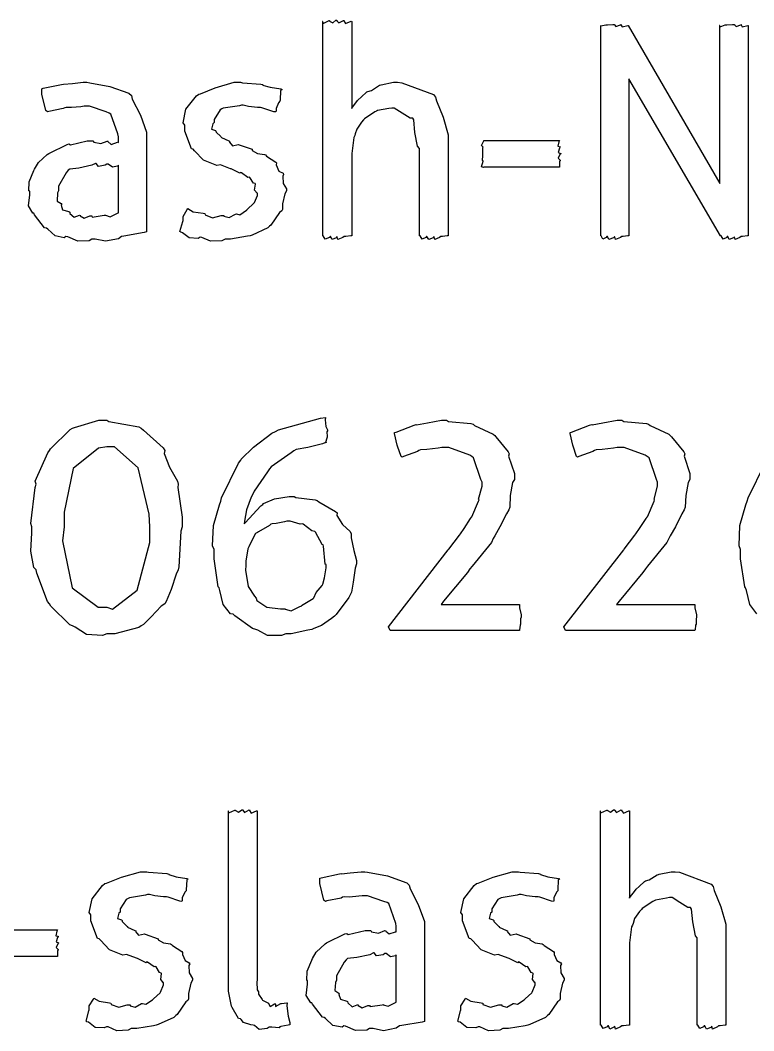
# Model space of a CAD drawing. Extents: x 1.97 to 9.39, y 0.66 to 7.28.
# Drawn here: x 6.223 to 6.641, y 0.923 to 1.499 of the extents above; entities that cross this region are included whole.
import ezdxf

# ---------------------------------------------------------------- set-up
doc = ezdxf.new("R2010")
doc.units = 0
doc.layers.get('0').update_dxf_attribs({"linetype": 'CONTINUOUS'})

msp = doc.modelspace()

# ---------------------------------------------------------------- linework, layer by layer
at = {"color": 0}
for points in [[(6.39589, 1.49858), (6.39572, 1.49849), (6.39606, 1.49744), (6.39942, 1.49903), (6.39979, 1.49903), (6.39979, 1.49869), (6.40158, 1.49778), (6.40332, 1.49924), (6.40392, 1.49924), (6.40381, 1.49897), (6.40494, 1.49772), (6.40767, 1.49908), (6.40804, 1.49903), (6.40788, 1.49881), (6.40886, 1.49735), (6.41206, 1.49864), (6.41238, 1.49858), (6.41238, 1.44889), (6.41243, 1.44906), (6.41569, 1.45344), (6.41607, 1.45389), (6.41607, 1.45389), (6.41781, 1.4554), (6.42096, 1.45833), (6.4215, 1.45865), (6.4215, 1.45865), (6.42356, 1.45921), (6.42817, 1.46213), (6.42887, 1.46235), (6.42919, 1.4624), (6.43608, 1.46386), (6.43842, 1.46386), (6.44086, 1.46354), (6.45893, 1.45682), (6.46012, 1.4554), (6.46061, 1.45324), (6.46446, 1.4439), (6.46729, 1.43397), (6.46729, 1.43067), (6.46729, 1.37641), (6.46685, 1.37636), (6.46408, 1.37598), (6.46317, 1.37598), (6.46246, 1.37538), (6.45969, 1.37419), (6.45936, 1.37576), (6.45925, 1.37576), (6.45871, 1.37516), (6.45628, 1.37419), (6.45524, 1.37598), (6.45492, 1.37598), (6.45458, 1.37543), (6.45247, 1.37446), (6.45128, 1.37636), (6.45101, 1.37641), (6.45101, 1.42611), (6.44993, 1.4274), (6.4484, 1.43528), (6.44775, 1.44254), (6.4471, 1.44347), (6.44569, 1.44347), (6.44103, 1.44629), (6.43664, 1.44911), (6.43517, 1.44911), (6.43349, 1.44883), (6.42714, 1.44769), (6.42649, 1.44737), (6.42562, 1.447), (6.41965, 1.44299), (6.41911, 1.44239), (6.41803, 1.44119), (6.41521, 1.43722), (6.41439, 1.4344), (6.41411, 1.43349), (6.41351, 1.43246), (6.41238, 1.42333), (6.41238, 1.42025), (6.41238, 1.37641), (6.41189, 1.37636), (6.40896, 1.37598), (6.40804, 1.37598), (6.40728, 1.37538), (6.40446, 1.37419), (6.40403, 1.37576), (6.40392, 1.37576), (6.40343, 1.37522), (6.40121, 1.37419), (6.40033, 1.37598), (6.40001, 1.37598), (6.39963, 1.37543), (6.39729, 1.37446), (6.39615, 1.37636), (6.39589, 1.37641), (6.39589, 1.49858)], [(6.55436, 1.49621), (6.55442, 1.49604), (6.55713, 1.49664), (6.55806, 1.49664), (6.55806, 1.49664), (6.56114, 1.49685), (6.56218, 1.49685), (6.56207, 1.49669), (6.56288, 1.49561), (6.56554, 1.49669), (6.56586, 1.49664), (6.56575, 1.49658), (6.5664, 1.49539), (6.56967, 1.49631), (6.56999, 1.49621), (6.62207, 1.40614), (6.62207, 1.49621), (6.62201, 1.49621), (6.6224, 1.49544), (6.62522, 1.49664), (6.62619, 1.49664), (6.62619, 1.49658), (6.62944, 1.49685), (6.63053, 1.49685), (6.63043, 1.49669), (6.63151, 1.49561), (6.63411, 1.49669), (6.63444, 1.49664), (6.63433, 1.49653), (6.63493, 1.49539), (6.63803, 1.49631), (6.63835, 1.49621), (6.63835, 1.37641), (6.63786, 1.37636), (6.6351, 1.37598), (6.63422, 1.37598), (6.63351, 1.37538), (6.63086, 1.37419), (6.63058, 1.37576), (6.63053, 1.37576), (6.62999, 1.37522), (6.62756, 1.37419), (6.62668, 1.37598), (6.62642, 1.37598), (6.62608, 1.37543), (6.62397, 1.37446), (6.62283, 1.37636), (6.6225, 1.37641), (6.57021, 1.46582), (6.57021, 1.37641), (6.56967, 1.37636), (6.56711, 1.37598), (6.56629, 1.37598), (6.56554, 1.37538), (6.56267, 1.37419), (6.56228, 1.37576), (6.56218, 1.37576), (6.56158, 1.37516), (6.55886, 1.37419), (6.55811, 1.37598), (6.55783, 1.37598), (6.55746, 1.37543), (6.55539, 1.37446), (6.55458, 1.37636), (6.55436, 1.37641), (6.55436, 1.49621)], [(6.2794, 1.43283), (6.27914, 1.4344), (6.27507, 1.44569), (6.27419, 1.44629), (6.27235, 1.44694), (6.26297, 1.45019), (6.25987, 1.45019), (6.25808, 1.44987), (6.25271, 1.44943), (6.24968, 1.44949), (6.24881, 1.44933), (6.24794, 1.44889), (6.23981, 1.44721), (6.23904, 1.44694), (6.23812, 1.44775), (6.23579, 1.45708), (6.23579, 1.46018), (6.2366, 1.46044), (6.24701, 1.46268), (6.24815, 1.46278), (6.24815, 1.46272), (6.25319, 1.46322), (6.25933, 1.46386), (6.26139, 1.46386), (6.26307, 1.46354), (6.27447, 1.46149), (6.28532, 1.45757), (6.28678, 1.45628), (6.28733, 1.45415), (6.29194, 1.44515), (6.29546, 1.43544), (6.29546, 1.43218), (6.29546, 1.37858), (6.29406, 1.3782), (6.28256, 1.37619), (6.28114, 1.37598), (6.2794, 1.37468), (6.27214, 1.37321), (6.26617, 1.37446), (6.26421, 1.37446), (6.26269, 1.37348), (6.25624, 1.37337), (6.25054, 1.37576), (6.24946, 1.37598), (6.24849, 1.37527), (6.24328, 1.37625), (6.23915, 1.38021), (6.23839, 1.38075), (6.23731, 1.38097), (6.23167, 1.38835), (6.23122, 1.38921), (6.23063, 1.38917), (6.22808, 1.39339), (6.22885, 1.39974), (6.22885, 1.40181), (6.22835, 1.40196), (6.22851, 1.40713), (6.23118, 1.41351), (6.23167, 1.41439), (6.23167, 1.41439), (6.23378, 1.41808), (6.23882, 1.42275), (6.23969, 1.42329), (6.24007, 1.4235), (6.25011, 1.42844), (6.25119, 1.42871), (6.25206, 1.42811), (6.26167, 1.43044), (6.26486, 1.43044), (6.26535, 1.42969), (6.26932, 1.42887), (6.27294, 1.43028), (6.27354, 1.43024), (6.27344, 1.43001), (6.27533, 1.42844), (6.27897, 1.42969), (6.2794, 1.42958), (6.2794, 1.43283)], [(6.3189, 1.39182), (6.3189, 1.39182), (6.322, 1.39008), (6.32775, 1.38921), (6.32867, 1.389), (6.32878, 1.38824), (6.33306, 1.38661), (6.33789, 1.38791), (6.33951, 1.38791), (6.33957, 1.38748), (6.3425, 1.38672), (6.34608, 1.38867), (6.34668, 1.38878), (6.34668, 1.38878), (6.34853, 1.38829), (6.35232, 1.39094), (6.35275, 1.39117), (6.35281, 1.39139), (6.35661, 1.39492), (6.35688, 1.39529), (6.35688, 1.39529), (6.35861, 1.39936), (6.35861, 1.40072), (6.3584, 1.40067), (6.35699, 1.4024), (6.35753, 1.40582), (6.35732, 1.40614), (6.35639, 1.40636), (6.35439, 1.40961), (6.35406, 1.40983), (6.35325, 1.40961), (6.3495, 1.41228), (6.34907, 1.41243), (6.34864, 1.412), (6.34375, 1.41444), (6.34321, 1.41461), (6.33757, 1.41678), (6.3355, 1.41639), (6.32785, 1.41937), (6.32269, 1.42486), (6.32194, 1.42567), (6.32101, 1.42589), (6.31717, 1.43599), (6.31717, 1.43935), (6.31629, 1.44065), (6.31787, 1.44851), (6.32383, 1.45606), (6.32519, 1.45714), (6.32617, 1.45736), (6.33458, 1.46078), (6.34543, 1.46386), (6.34907, 1.46386), (6.35004, 1.46354), (6.36057, 1.46278), (6.36165, 1.46257), (6.3616, 1.46229), (6.36589, 1.46099), (6.3719, 1.46007), (6.37272, 1.45975), (6.37181, 1.45921), (6.37153, 1.45361), (6.37142, 1.45301), (6.37071, 1.45215), (6.36925, 1.449), (6.36925, 1.44737), (6.36903, 1.44694), (6.36789, 1.4471), (6.36122, 1.44933), (6.36035, 1.44954), (6.35867, 1.44949), (6.35362, 1.45008), (6.35053, 1.45085), (6.3495, 1.45085), (6.34836, 1.45047), (6.33919, 1.44906), (6.33843, 1.44868), (6.33735, 1.44808), (6.33388, 1.44271), (6.33388, 1.44086), (6.33322, 1.44021), (6.33247, 1.43718), (6.33475, 1.43642), (6.33496, 1.43608), (6.33512, 1.43544), (6.33768, 1.43289), (6.338, 1.43261), (6.33806, 1.43235), (6.34233, 1.43044), (6.34278, 1.43024), (6.34267, 1.42974), (6.3444, 1.42768), (6.34771, 1.42844), (6.34819, 1.42828), (6.35558, 1.42567), (6.35563, 1.42503), (6.35861, 1.42329), (6.36257, 1.42275), (6.36317, 1.42242), (6.36372, 1.42176), (6.36903, 1.41835), (6.36947, 1.41786), (6.36936, 1.41678), (6.37088, 1.41325), (6.37332, 1.412), (6.37358, 1.41135), (6.37304, 1.41037), (6.37332, 1.40619), (6.37511, 1.4031), (6.37511, 1.40201), (6.37418, 1.40033), (6.37283, 1.39453), (6.37289, 1.39139), (6.3725, 1.39051), (6.37125, 1.38971), (6.36632, 1.38249), (6.36556, 1.38184), (6.36453, 1.38081), (6.35558, 1.37674), (6.35449, 1.37641), (6.35292, 1.37608), (6.34332, 1.37446), (6.34017, 1.37446), (6.33843, 1.37353), (6.33192, 1.37326), (6.32704, 1.37538), (6.32607, 1.37554), (6.32487, 1.37484), (6.31972, 1.37516), (6.31586, 1.37809), (6.315, 1.37836), (6.31446, 1.37874), (6.31608, 1.38455), (6.31629, 1.38509), (6.31629, 1.38509), (6.31629, 1.38742), (6.31863, 1.39128), (6.3189, 1.39182)], [(6.53082, 1.43067), (6.53039, 1.42996), (6.52989, 1.4274), (6.53125, 1.42708), (6.53125, 1.42697), (6.53076, 1.42637), (6.53006, 1.42383), (6.53147, 1.42329), (6.53147, 1.42307), (6.53093, 1.42269), (6.53006, 1.42063), (6.53125, 1.41954), (6.53125, 1.41917), (6.53076, 1.41894), (6.53087, 1.41575), (6.53082, 1.41547), (6.48763, 1.41547), (6.48747, 1.41536), (6.48633, 1.41575), (6.48719, 1.41883), (6.48719, 1.41917), (6.48682, 1.41932), (6.48699, 1.42215), (6.48699, 1.42307), (6.48699, 1.42307), (6.48714, 1.42665), (6.48719, 1.42697), (6.48714, 1.42697), (6.48639, 1.4279), (6.48757, 1.43044), (6.48763, 1.43067), (6.53082, 1.43067)], [(6.2794, 1.41656), (6.27897, 1.41601), (6.27604, 1.41542), (6.27354, 1.41721), (6.27289, 1.41721), (6.27192, 1.41656), (6.26807, 1.4159), (6.26676, 1.41764), (6.26639, 1.41764), (6.26432, 1.41656), (6.25683, 1.41499), (6.25163, 1.41439), (6.25076, 1.41374), (6.24968, 1.41233), (6.24533, 1.40463), (6.24533, 1.40201), (6.24468, 1.40076), (6.24442, 1.39611), (6.24675, 1.39469), (6.24707, 1.39421), (6.24675, 1.39388), (6.24761, 1.39122), (6.25119, 1.39014), (6.25163, 1.38986), (6.25174, 1.38911), (6.25418, 1.38694), (6.25717, 1.38802), (6.25771, 1.38791), (6.25765, 1.38764), (6.25987, 1.38634), (6.26313, 1.3877), (6.26421, 1.3877), (6.26454, 1.38704), (6.27132, 1.38807), (6.27203, 1.38813), (6.27197, 1.38802), (6.27474, 1.38721), (6.27886, 1.38932), (6.2794, 1.38943), (6.2794, 1.41656)], [(6.31581, 1.21039), (6.315, 1.2079), (6.31381, 1.18772), (6.31342, 1.18587), (6.31239, 1.18348), (6.3094, 1.1747), (6.30669, 1.16797), (6.30583, 1.16656), (6.30382, 1.16515), (6.29812, 1.15923), (6.29372, 1.15473), (6.29237, 1.15397), (6.29101, 1.15299), (6.27735, 1.14941), (6.27285, 1.14941), (6.27029, 1.14844), (6.26124, 1.14909), (6.25467, 1.15321), (6.25331, 1.15397), (6.25174, 1.15451), (6.24094, 1.16526), (6.24007, 1.16656), (6.23893, 1.16786), (6.23286, 1.18403), (6.23247, 1.18587), (6.23128, 1.18718), (6.22949, 1.19667), (6.23008, 1.20698), (6.23008, 1.21039), (6.22949, 1.21235), (6.23204, 1.23286), (6.23247, 1.2347), (6.23204, 1.23655), (6.23921, 1.25266), (6.24007, 1.25402), (6.24067, 1.25494), (6.25196, 1.2659), (6.25331, 1.2666), (6.25444, 1.26704), (6.26824, 1.27116), (6.27285, 1.27116), (6.27403, 1.27045), (6.29101, 1.26736), (6.29237, 1.2666), (6.29372, 1.26557), (6.30496, 1.25543), (6.30583, 1.25402), (6.30556, 1.25223), (6.3086, 1.24441), (6.31299, 1.23655), (6.31342, 1.2347), (6.31321, 1.23286), (6.31581, 1.21604), (6.31581, 1.21039)], [(6.33399, 1.19759), (6.33306, 1.19965), (6.3335, 1.21121), (6.33703, 1.22298), (6.33768, 1.22515), (6.33822, 1.227), (6.34787, 1.24669), (6.34918, 1.24837), (6.34944, 1.24897), (6.35644, 1.25591), (6.36692, 1.26383), (6.36893, 1.26487), (6.37056, 1.26579), (6.39458, 1.27246), (6.39735, 1.27268), (6.39719, 1.27148), (6.39768, 1.26758), (6.39865, 1.26573), (6.39865, 1.26508), (6.39817, 1.26465), (6.39844, 1.26194), (6.39844, 1.26161), (6.39811, 1.26091), (6.39751, 1.25852), (6.398, 1.25879), (6.398, 1.25879), (6.39578, 1.25776), (6.38737, 1.25575), (6.38069, 1.25445), (6.37935, 1.2538), (6.37793, 1.25271), (6.36643, 1.24468), (6.36546, 1.2436), (6.36442, 1.24186), (6.35672, 1.23085), (6.35612, 1.22949), (6.35508, 1.22743), (6.35243, 1.22005), (6.35135, 1.2137), (6.35113, 1.21213), (6.35167, 1.21278), (6.36057, 1.22244), (6.36176, 1.2232), (6.36203, 1.2238), (6.36838, 1.22635), (6.37674, 1.22776), (6.37956, 1.22776), (6.38058, 1.22721), (6.3915, 1.2258), (6.39258, 1.22537), (6.39361, 1.22466), (6.40321, 1.21924), (6.40408, 1.21843), (6.40392, 1.21685), (6.40707, 1.21175), (6.41157, 1.20774), (6.41211, 1.20649), (6.41211, 1.20421), (6.41363, 1.19694), (6.41515, 1.19124), (6.41515, 1.18934), (6.41439, 1.1869), (6.41314, 1.17887), (6.41222, 1.17329), (6.41168, 1.17198), (6.41064, 1.17019), (6.40349, 1.16048), (6.40256, 1.15961), (6.40082, 1.15815), (6.39518, 1.15419), (6.39074, 1.15245), (6.38954, 1.15202), (6.38743, 1.15153), (6.37793, 1.14941), (6.37478, 1.14941), (6.37244, 1.14849), (6.36442, 1.1486), (6.35889, 1.15158), (6.35764, 1.15202), (6.35579, 1.15245), (6.34571, 1.15972), (6.34483, 1.1607), (6.34326, 1.16092), (6.33919, 1.16623), (6.33724, 1.17415), (6.33681, 1.17567), (6.33632, 1.17632), (6.33399, 1.19228), (6.33399, 1.19759)], [(6.43332, 1.15354), (6.46739, 1.19737), (6.46772, 1.19781), (6.47374, 1.20573), (6.47433, 1.20649), (6.47433, 1.20649), (6.4764, 1.20958), (6.48014, 1.21528), (6.48063, 1.21604), (6.4809, 1.21615), (6.48469, 1.22504), (6.48497, 1.2258), (6.48469, 1.22624), (6.48671, 1.23356), (6.48671, 1.236), (6.486, 1.23752), (6.48182, 1.24973), (6.48085, 1.25054), (6.47971, 1.25125), (6.46767, 1.25575), (6.46371, 1.25575), (6.46158, 1.25526), (6.45508, 1.25445), (6.45161, 1.25434), (6.45068, 1.25402), (6.44976, 1.25331), (6.44179, 1.25049), (6.44114, 1.25011), (6.44049, 1.2506), (6.43853, 1.25651), (6.43832, 1.25705), (6.43832, 1.25705), (6.43679, 1.26367), (6.43679, 1.26421), (6.43767, 1.26449), (6.44797, 1.26845), (6.44917, 1.26877), (6.44933, 1.26866), (6.45557, 1.2698), (6.4636, 1.27116), (6.46631, 1.27116), (6.4675, 1.27045), (6.48031, 1.26937), (6.4815, 1.26899), (6.48242, 1.26812), (6.493, 1.26324), (6.49387, 1.26248), (6.49457, 1.26183), (6.50157, 1.25315), (6.50211, 1.25206), (6.50179, 1.25076), (6.50515, 1.24083), (6.50515, 1.23752), (6.50407, 1.23579), (6.50271, 1.2283), (6.50244, 1.22157), (6.5019, 1.22016), (6.50054, 1.21777), (6.49681, 1.21045), (6.49393, 1.2053), (6.493, 1.20388), (6.49197, 1.20161), (6.48101, 1.18804), (6.47976, 1.18652), (6.47835, 1.18441), (6.46474, 1.16802), (6.46326, 1.16612), (6.50797, 1.16612), (6.50797, 1.16433), (6.50885, 1.16032), (6.50885, 1.15896), (6.50863, 1.15804), (6.50863, 1.15538), (6.50863, 1.15506), (6.50836, 1.15446), (6.50803, 1.15169), (6.50797, 1.15137), (6.43419, 1.15137), (6.43332, 1.15354)], [(6.53331, 1.15354), (6.56739, 1.19737), (6.56771, 1.19781), (6.57374, 1.20573), (6.57433, 1.20649), (6.57433, 1.20649), (6.57639, 1.20958), (6.58014, 1.21528), (6.58062, 1.21604), (6.58089, 1.21615), (6.58469, 1.22504), (6.58496, 1.2258), (6.58469, 1.22624), (6.58669, 1.23356), (6.58669, 1.236), (6.58599, 1.23752), (6.58182, 1.24973), (6.58083, 1.25054), (6.57969, 1.25125), (6.56765, 1.25575), (6.56369, 1.25575), (6.56158, 1.25526), (6.55507, 1.25445), (6.5516, 1.25434), (6.55067, 1.25402), (6.54975, 1.25331), (6.54178, 1.25049), (6.54112, 1.25011), (6.54047, 1.2506), (6.53851, 1.25651), (6.53831, 1.25705), (6.53831, 1.25705), (6.53678, 1.26367), (6.53678, 1.26421), (6.53765, 1.26449), (6.54796, 1.26845), (6.54915, 1.26877), (6.54932, 1.26866), (6.55556, 1.2698), (6.56358, 1.27116), (6.56629, 1.27116), (6.56749, 1.27045), (6.58029, 1.26937), (6.58149, 1.26899), (6.58242, 1.26812), (6.59299, 1.26324), (6.59386, 1.26248), (6.59457, 1.26183), (6.60157, 1.25315), (6.60211, 1.25206), (6.60178, 1.25076), (6.60514, 1.24083), (6.60514, 1.23752), (6.60406, 1.23579), (6.60271, 1.2283), (6.60243, 1.22157), (6.60189, 1.22016), (6.60053, 1.21777), (6.59679, 1.21045), (6.59392, 1.2053), (6.59299, 1.20388), (6.59196, 1.20161), (6.581, 1.18804), (6.57975, 1.18652), (6.57835, 1.18441), (6.56472, 1.16802), (6.56326, 1.16612), (6.60796, 1.16612), (6.60796, 1.16433), (6.60883, 1.16032), (6.60883, 1.15896), (6.60861, 1.15804), (6.60861, 1.15538), (6.60861, 1.15506), (6.60835, 1.15446), (6.60801, 1.15169), (6.60796, 1.15137), (6.53418, 1.15137), (6.53331, 1.15354)], [(6.27285, 1.25597), (6.26807, 1.25537), (6.25353, 1.24365), (6.24854, 1.21875), (6.24854, 1.21039), (6.24756, 1.20247), (6.2531, 1.17562), (6.2679, 1.16461), (6.27285, 1.16461), (6.27599, 1.16357), (6.29015, 1.17443), (6.29736, 1.20144), (6.29736, 1.21039), (6.29693, 1.21772), (6.29058, 1.24414), (6.27724, 1.25597), (6.27285, 1.25597)], [(6.37543, 1.21365), (6.37397, 1.21322), (6.36936, 1.2124), (6.36697, 1.21218), (6.36632, 1.21191), (6.36546, 1.21126), (6.35926, 1.20768), (6.35872, 1.20714), (6.35753, 1.2066), (6.35406, 1.19992), (6.35374, 1.19911), (6.35319, 1.19786), (6.352, 1.19086), (6.352, 1.18848), (6.35189, 1.18566), (6.35331, 1.17649), (6.35688, 1.1709), (6.35786, 1.16981), (6.35824, 1.16846), (6.36399, 1.16471), (6.37175, 1.16374), (6.37435, 1.16374), (6.37435, 1.16347), (6.37788, 1.1626), (6.38276, 1.16504), (6.38346, 1.16526), (6.38374, 1.16558), (6.39031, 1.16954), (6.39085, 1.17003), (6.39085, 1.17003), (6.39214, 1.17301), (6.39551, 1.17708), (6.39583, 1.17784), (6.39583, 1.17784), (6.39681, 1.18142), (6.39779, 1.18707), (6.39779, 1.18891), (6.39729, 1.18924), (6.39632, 1.19944), (6.39606, 1.2002), (6.39546, 1.20041), (6.39176, 1.20736), (6.39128, 1.20779), (6.38971, 1.20823), (6.38476, 1.21191), (6.38411, 1.21213), (6.38292, 1.21197), (6.37728, 1.21365), (6.37543, 1.21365)], [(6.34218, 1.04856), (6.34201, 1.04845), (6.34233, 1.04742), (6.34571, 1.04899), (6.34608, 1.04899), (6.34614, 1.04867), (6.34793, 1.04774), (6.34978, 1.04921), (6.35042, 1.04921), (6.35032, 1.04894), (6.35129, 1.04769), (6.35394, 1.04905), (6.35433, 1.04899), (6.35417, 1.04877), (6.35508, 1.04731), (6.35813, 1.04861), (6.35846, 1.04856), (6.35846, 0.952203), (6.35835, 0.950846), (6.35846, 0.94656), (6.35915, 0.945313), (6.35932, 0.944824), (6.35926, 0.944011), (6.36128, 0.940972), (6.36149, 0.940701), (6.36149, 0.940701), (6.36464, 0.939074), (6.36496, 0.938965), (6.36486, 0.938639), (6.36594, 0.937067), (6.36828, 0.938531), (6.36908, 0.938531), (6.36887, 0.938314), (6.36897, 0.937067), (6.37201, 0.938747), (6.37235, 0.938747), (6.37235, 0.938747), (6.37538, 0.939182), (6.3756, 0.939182), (6.37543, 0.937337), (6.37608, 0.931532), (6.37711, 0.927843), (6.37711, 0.926594), (6.37619, 0.926432), (6.37201, 0.925564), (6.37147, 0.92551), (6.3711, 0.924858), (6.36681, 0.925293), (6.3654, 0.925293), (6.36426, 0.924533), (6.35954, 0.92399), (6.35693, 0.926215), (6.35628, 0.926378), (6.35487, 0.92654), (6.35069, 0.927843), (6.34944, 0.929633), (6.3489, 0.930067), (6.34787, 0.930231), (6.34424, 0.936524), (6.34392, 0.937229), (6.34392, 0.937229), (6.34218, 0.945692), (6.34218, 0.948514), (6.34218, 1.04856)], [(6.55419, 1.04856), (6.55404, 1.04845), (6.55436, 1.04742), (6.55772, 1.04899), (6.55811, 1.04899), (6.55811, 1.04867), (6.5599, 1.04774), (6.56164, 1.04921), (6.56222, 1.04921), (6.56212, 1.04894), (6.56326, 1.04769), (6.56597, 1.04905), (6.56635, 1.04899), (6.56619, 1.04877), (6.56717, 1.04731), (6.57036, 1.04861), (6.57069, 1.04856), (6.57069, 0.998861), (6.57075, 0.999024), (6.574, 1.00342), (6.57438, 1.00385), (6.57438, 1.00385), (6.57611, 1.00537), (6.57926, 1.0083), (6.57981, 1.00863), (6.57981, 1.00863), (6.58187, 1.00917), (6.58649, 1.0121), (6.58718, 1.01232), (6.58751, 1.01237), (6.5944, 1.01383), (6.59674, 1.01383), (6.59918, 1.01351), (6.61724, 1.00678), (6.61843, 1.00537), (6.61893, 1.0032), (6.62278, 0.993869), (6.6256, 0.983942), (6.6256, 0.980632), (6.6256, 0.926378), (6.62517, 0.926324), (6.6224, 0.925944), (6.62147, 0.925944), (6.62076, 0.925347), (6.618, 0.924154), (6.61768, 0.925726), (6.61757, 0.925726), (6.61703, 0.925131), (6.61458, 0.924154), (6.61356, 0.925944), (6.61322, 0.925944), (6.6129, 0.925401), (6.61079, 0.924425), (6.6096, 0.926324), (6.60932, 0.926378), (6.60932, 0.976074), (6.60824, 0.977376), (6.60672, 0.985243), (6.60607, 0.992512), (6.60542, 0.993435), (6.604, 0.993435), (6.59933, 0.996257), (6.59494, 0.999078), (6.59347, 0.999078), (6.59179, 0.998807), (6.58544, 0.997667), (6.58479, 0.997342), (6.58393, 0.996963), (6.57796, 0.992947), (6.57742, 0.99235), (6.57633, 0.991157), (6.57351, 0.987196), (6.57269, 0.984375), (6.57243, 0.983453), (6.57183, 0.982422), (6.57069, 0.973307), (6.57069, 0.970215), (6.57069, 0.926378), (6.57021, 0.926324), (6.56728, 0.925944), (6.56635, 0.925944), (6.5656, 0.925347), (6.56278, 0.924154), (6.56233, 0.925726), (6.56222, 0.925726), (6.56174, 0.925185), (6.55951, 0.924154), (6.55865, 0.925944), (6.55832, 0.925944), (6.55794, 0.925401), (6.55561, 0.924425), (6.55447, 0.926324), (6.55419, 0.926378), (6.55419, 1.04856)], [(6.2654, 0.941786), (6.2654, 0.941786), (6.2685, 0.94005), (6.27425, 0.939182), (6.27518, 0.938965), (6.27528, 0.938206), (6.27957, 0.936578), (6.2844, 0.937879), (6.28603, 0.937879), (6.28608, 0.937446), (6.28901, 0.936686), (6.29258, 0.938639), (6.29318, 0.938747), (6.29318, 0.938747), (6.29503, 0.93826), (6.29883, 0.940918), (6.29926, 0.941135), (6.29932, 0.941351), (6.30311, 0.944879), (6.30339, 0.945258), (6.30339, 0.945258), (6.30512, 0.949328), (6.30512, 0.950683), (6.3049, 0.950629), (6.3035, 0.952365), (6.30404, 0.955783), (6.30382, 0.956108), (6.3029, 0.956326), (6.30089, 0.959581), (6.30057, 0.959799), (6.29975, 0.959581), (6.29601, 0.96224), (6.29557, 0.962403), (6.29514, 0.961968), (6.29025, 0.96441), (6.28971, 0.964572), (6.28407, 0.966743), (6.28201, 0.966363), (6.27436, 0.969347), (6.26921, 0.974826), (6.26844, 0.97564), (6.26753, 0.975857), (6.26367, 0.985949), (6.26367, 0.989312), (6.26281, 0.990614), (6.26438, 0.998481), (6.27035, 1.00602), (6.27171, 1.00711), (6.27268, 1.00732), (6.28108, 1.01074), (6.29194, 1.01383), (6.29557, 1.01383), (6.29656, 1.01351), (6.30707, 1.01275), (6.30817, 1.01253), (6.30811, 1.01226), (6.31239, 1.01096), (6.31842, 1.01004), (6.31922, 1.00971), (6.31831, 1.00917), (6.31803, 1.00358), (6.31793, 1.00298), (6.31722, 1.00212), (6.31575, 0.998969), (6.31575, 0.997342), (6.31554, 0.996907), (6.3144, 0.997071), (6.30772, 0.999294), (6.30686, 0.999511), (6.30518, 0.999457), (6.30013, 1.00005), (6.29704, 1.00081), (6.29601, 1.00081), (6.29486, 1.00043), (6.28569, 0.999024), (6.28494, 0.998643), (6.28386, 0.998047), (6.28039, 0.992676), (6.28039, 0.990831), (6.27974, 0.990181), (6.27897, 0.987142), (6.28125, 0.986382), (6.28147, 0.986057), (6.28163, 0.985406), (6.28418, 0.982856), (6.2845, 0.982585), (6.28456, 0.982314), (6.28885, 0.980414), (6.28928, 0.980197), (6.28917, 0.97971), (6.2909, 0.977647), (6.29422, 0.978407), (6.29471, 0.978244), (6.30208, 0.97564), (6.30214, 0.974989), (6.30512, 0.973253), (6.30908, 0.972711), (6.30968, 0.972385), (6.31022, 0.971733), (6.31554, 0.968317), (6.31597, 0.967828), (6.31586, 0.966743), (6.31739, 0.963217), (6.31982, 0.961968), (6.3201, 0.961317), (6.31956, 0.96034), (6.31982, 0.956164), (6.32161, 0.953071), (6.32161, 0.951986), (6.32069, 0.950304), (6.31933, 0.944499), (6.31939, 0.941351), (6.31901, 0.940483), (6.31776, 0.939671), (6.31282, 0.932454), (6.31207, 0.931803), (6.31104, 0.930772), (6.30208, 0.926704), (6.301, 0.926378), (6.29943, 0.926053), (6.28982, 0.924425), (6.28668, 0.924425), (6.28494, 0.923503), (6.27843, 0.923232), (6.27354, 0.925347), (6.27257, 0.92551), (6.27138, 0.924804), (6.26622, 0.925131), (6.26237, 0.92806), (6.2615, 0.928331), (6.26096, 0.928711), (6.26258, 0.934517), (6.26281, 0.935058), (6.26281, 0.935058), (6.26281, 0.937392), (6.26514, 0.941243), (6.2654, 0.941786)], [(6.43778, 0.982801), (6.4375, 0.984375), (6.43343, 0.99566), (6.43257, 0.996257), (6.43072, 0.996907), (6.42133, 1.00016), (6.41824, 1.00016), (6.41644, 0.999837), (6.41108, 0.999403), (6.40804, 0.999457), (6.40717, 0.999294), (6.40631, 0.998861), (6.39817, 0.997179), (6.3974, 0.996907), (6.39649, 0.997721), (6.39415, 1.00705), (6.39415, 1.01015), (6.39497, 1.01042), (6.40539, 1.01264), (6.40653, 1.01275), (6.40653, 1.0127), (6.41157, 1.01318), (6.41769, 1.01383), (6.41976, 1.01383), (6.42144, 1.01351), (6.43283, 1.01145), (6.44368, 1.00754), (6.44515, 1.00624), (6.44569, 1.00412), (6.45031, 0.995117), (6.45383, 0.985406), (6.45383, 0.98215), (6.45383, 0.928549), (6.45242, 0.928168), (6.44092, 0.926161), (6.43951, 0.925944), (6.43778, 0.924642), (6.4305, 0.923178), (6.42453, 0.924425), (6.42258, 0.924425), (6.42106, 0.923449), (6.41461, 0.92334), (6.4089, 0.925726), (6.40782, 0.925944), (6.40685, 0.925239), (6.40164, 0.926215), (6.39751, 0.930176), (6.39675, 0.930718), (6.39567, 0.930935), (6.39003, 0.938314), (6.3896, 0.939182), (6.389, 0.939128), (6.38644, 0.94336), (6.38721, 0.949707), (6.38721, 0.951768), (6.38672, 0.951932), (6.38688, 0.957086), (6.38954, 0.963488), (6.39003, 0.964356), (6.39003, 0.964356), (6.39214, 0.968044), (6.39719, 0.972711), (6.39806, 0.973253), (6.39844, 0.973469), (6.40847, 0.978407), (6.40956, 0.978678), (6.41043, 0.978082), (6.42003, 0.980414), (6.42324, 0.980414), (6.42372, 0.979656), (6.42768, 0.978842), (6.43132, 0.980251), (6.43192, 0.980197), (6.43181, 0.979981), (6.43371, 0.978407), (6.43733, 0.979656), (6.43778, 0.979546), (6.43778, 0.982801)], [(6.47721, 0.941786), (6.47721, 0.941786), (6.48031, 0.94005), (6.48606, 0.939182), (6.48699, 0.938965), (6.48708, 0.938206), (6.49137, 0.936578), (6.49621, 0.937879), (6.49783, 0.937879), (6.49789, 0.937446), (6.50082, 0.936686), (6.50439, 0.938639), (6.50499, 0.938747), (6.50499, 0.938747), (6.50683, 0.93826), (6.51064, 0.940918), (6.51107, 0.941135), (6.51112, 0.941351), (6.51492, 0.944879), (6.51519, 0.945258), (6.51519, 0.945258), (6.51693, 0.949328), (6.51693, 0.950683), (6.51671, 0.950629), (6.51531, 0.952365), (6.51585, 0.955783), (6.51563, 0.956108), (6.51471, 0.956326), (6.51269, 0.959581), (6.51237, 0.959799), (6.51156, 0.959581), (6.50782, 0.96224), (6.50738, 0.962403), (6.50694, 0.961968), (6.50206, 0.96441), (6.50151, 0.964572), (6.49588, 0.966743), (6.49382, 0.966363), (6.48617, 0.969347), (6.48101, 0.974826), (6.48025, 0.97564), (6.47933, 0.975857), (6.47547, 0.985949), (6.47547, 0.989312), (6.47461, 0.990614), (6.47618, 0.998481), (6.48215, 1.00602), (6.48351, 1.00711), (6.48449, 1.00732), (6.49289, 1.01074), (6.50375, 1.01383), (6.50738, 1.01383), (6.50836, 1.01351), (6.51888, 1.01275), (6.51997, 1.01253), (6.51992, 1.01226), (6.52419, 1.01096), (6.53022, 1.01004), (6.53103, 1.00971), (6.53011, 1.00917), (6.52983, 1.00358), (6.52974, 1.00298), (6.52903, 1.00212), (6.52756, 0.998969), (6.52756, 0.997342), (6.52735, 0.996907), (6.52621, 0.997071), (6.51953, 0.999294), (6.51867, 0.999511), (6.51699, 0.999457), (6.51193, 1.00005), (6.50885, 1.00081), (6.50782, 1.00081), (6.50667, 1.00043), (6.4975, 0.999024), (6.49675, 0.998643), (6.49567, 0.998047), (6.49219, 0.992676), (6.49219, 0.990831), (6.49154, 0.990181), (6.49078, 0.987142), (6.49306, 0.986382), (6.49328, 0.986057), (6.49343, 0.985406), (6.49599, 0.982856), (6.49631, 0.982585), (6.49636, 0.982314), (6.50065, 0.980414), (6.50108, 0.980197), (6.50097, 0.97971), (6.50271, 0.977647), (6.50603, 0.978407), (6.50651, 0.978244), (6.51389, 0.97564), (6.51394, 0.974989), (6.51693, 0.973253), (6.52089, 0.972711), (6.52149, 0.972385), (6.52203, 0.971733), (6.52735, 0.968317), (6.52778, 0.967828), (6.52767, 0.966743), (6.52919, 0.963217), (6.53163, 0.961968), (6.5319, 0.961317), (6.53136, 0.96034), (6.53163, 0.956164), (6.53342, 0.953071), (6.53342, 0.951986), (6.5325, 0.950304), (6.53114, 0.944499), (6.53119, 0.941351), (6.53082, 0.940483), (6.52957, 0.939671), (6.52463, 0.932454), (6.52387, 0.931803), (6.52285, 0.930772), (6.51389, 0.926704), (6.51281, 0.926378), (6.51124, 0.926053), (6.50163, 0.924425), (6.49849, 0.924425), (6.49675, 0.923503), (6.49024, 0.923232), (6.48535, 0.925347), (6.48438, 0.92551), (6.48318, 0.924804), (6.47803, 0.925131), (6.47418, 0.92806), (6.47331, 0.928331), (6.47276, 0.928711), (6.47439, 0.934517), (6.47461, 0.935058), (6.47461, 0.935058), (6.47461, 0.937392), (6.47694, 0.941243), (6.47721, 0.941786)], [(6.43778, 0.966525), (6.43733, 0.965983), (6.4344, 0.965386), (6.43192, 0.967176), (6.43126, 0.967176), (6.43028, 0.966525), (6.42643, 0.965875), (6.42513, 0.967611), (6.42475, 0.967611), (6.42269, 0.966525), (6.41521, 0.964953), (6.41, 0.964356), (6.40913, 0.963704), (6.40804, 0.962294), (6.40369, 0.95459), (6.40369, 0.951986), (6.40306, 0.950738), (6.40278, 0.946072), (6.40511, 0.944661), (6.40543, 0.944174), (6.40511, 0.943847), (6.40597, 0.941189), (6.40956, 0.940104), (6.41, 0.939833), (6.4101, 0.939074), (6.41254, 0.936903), (6.41553, 0.937989), (6.41607, 0.937879), (6.41601, 0.937608), (6.41824, 0.936307), (6.4215, 0.937663), (6.42258, 0.937663), (6.4229, 0.937011), (6.42969, 0.938043), (6.43039, 0.938097), (6.43033, 0.937989), (6.43311, 0.937175), (6.43722, 0.93929), (6.43778, 0.939399), (6.43778, 0.966525)]]:
    msp.add_lwpolyline(points, close=True, dxfattribs=at)
for points in [[(6.64328, 1.16092), (6.63921, 1.16623), (6.63726, 1.17415), (6.63683, 1.17567), (6.63633, 1.17632), (6.634, 1.19228), (6.634, 1.19759), (6.634, 1.19759), (6.63308, 1.19965), (6.63351, 1.21121), (6.63704, 1.22298), (6.63769, 1.22515), (6.63824, 1.227), (6.64789, 1.24669)], [(6.2015, 0.980632), (6.24468, 0.980632), (6.24468, 0.980632), (6.24425, 0.979926), (6.24376, 0.977376), (6.24511, 0.977051), (6.24511, 0.976942), (6.24463, 0.976346), (6.24393, 0.973796), (6.24533, 0.973253), (6.24533, 0.973036), (6.24479, 0.972657), (6.24393, 0.970594), (6.24511, 0.96951), (6.24511, 0.969129), (6.24463, 0.968913), (6.24474, 0.965713), (6.24468, 0.96544), (6.2015, 0.96544)]]:
    msp.add_lwpolyline(points, dxfattribs=at)

doc.saveas('drawing.dxf')
